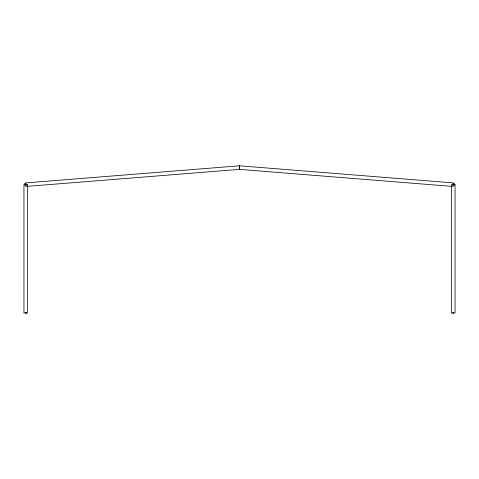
<?xml version="1.0" encoding="UTF-8"?>
<svg xmlns="http://www.w3.org/2000/svg" width="479" height="479" viewBox="0 0 479 479"><rect width="100%" height="100%" fill="white"/><g stroke="black" fill="none" stroke-linecap="round" stroke-linejoin="round"><path stroke-width="0.72" d="M26.094 183.607L24.651 183.607L24.651 185.05M452.906 183.607L454.349 183.607L454.349 185.05M25.543 184.265L25.92 185.116L25.603 185.116M453.457 184.265L453.08 185.116L453.397 185.116M26.159 184.924L25.303 184.924L25.303 184.451M452.841 184.924L453.697 184.924L453.697 184.451M239.644 165.812L239.356 169.362L453.128 186.463L453.409 182.912L239.644 165.812M239.356 165.812L25.591 182.912L25.872 186.463L239.644 169.362L239.356 165.812M27.513 184.69L23.95 184.69L23.95 312.949L27.513 312.949L27.513 184.69M455.05 184.69L451.487 184.69L451.487 312.949L455.05 312.949L455.05 184.69M26.159 312.715L25.303 312.715L25.303 313.188L26.159 313.188L26.159 312.715M453.697 312.715L452.841 312.715L452.841 313.188L453.697 313.188L453.697 312.715"/></g></svg>
